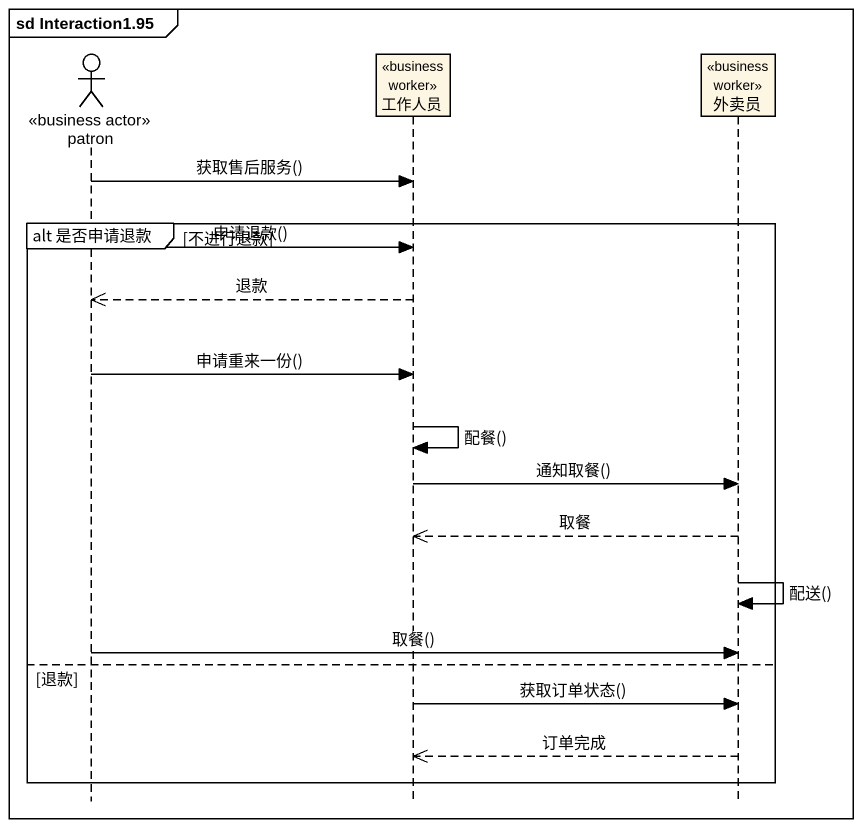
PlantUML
@startuml
mainframe sd Interaction1.95
hide footbox
actor patron <<business actor>>
participant 工作人员 <<business worker>>
participant 外卖员 <<business worker>>

patron -> 工作人员 : 获取售后服务()
group alt 是否申请退款 [不进行退款]
  patron -> 工作人员 : 申请退款()
  工作人员 -->> patron : 退款
  patron -> 工作人员 : 申请重来一份()
  工作人员 -> 工作人员 : 配餐()
  工作人员 -> 外卖员 : 通知取餐()
  外卖员 -->> 工作人员 : 取餐
  外卖员 -> 外卖员 : 配送()
  patron -> 外卖员 : 取餐()
else 退款
  工作人员 -> 外卖员 : 获取订单状态()
  外卖员 -->> 工作人员 : 订单完成
end
@enduml
